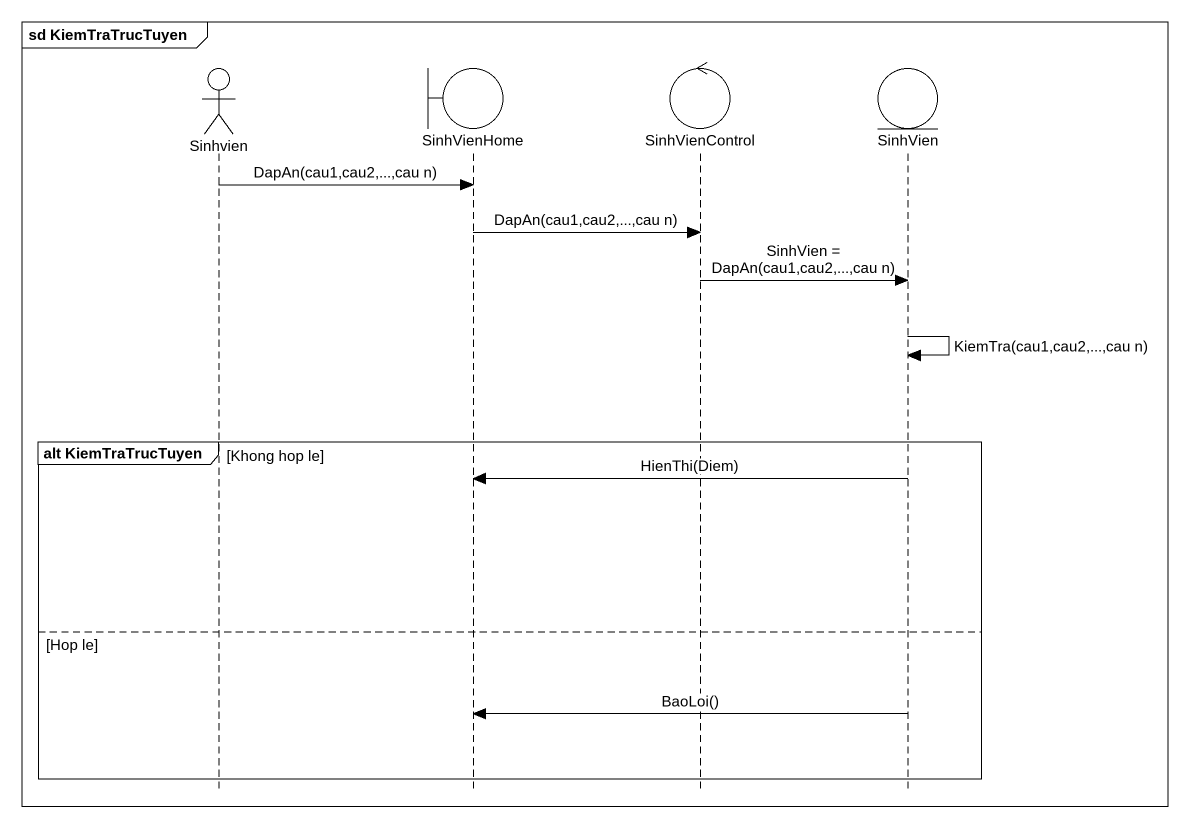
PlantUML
@startuml
mainframe sd KiemTraTrucTuyen
hide footbox
actor Sinhvien
boundary SinhVienHome
control SinhVienControl
entity SinhVien

Sinhvien -> SinhVienHome : DapAn(cau1,cau2,...,cau n)
SinhVienHome -> SinhVienControl : DapAn(cau1,cau2,...,cau n)
SinhVienControl -> SinhVien : SinhVien = DapAn(cau1,cau2,...,cau n)
SinhVien -> SinhVien : KiemTra(cau1,cau2,...,cau n)
group alt KiemTraTrucTuyen [Khong hop le]
  SinhVien -> SinhVienHome : HienThi(Diem)
else Hop le
  SinhVien -> SinhVienHome : BaoLoi()
end
@enduml
